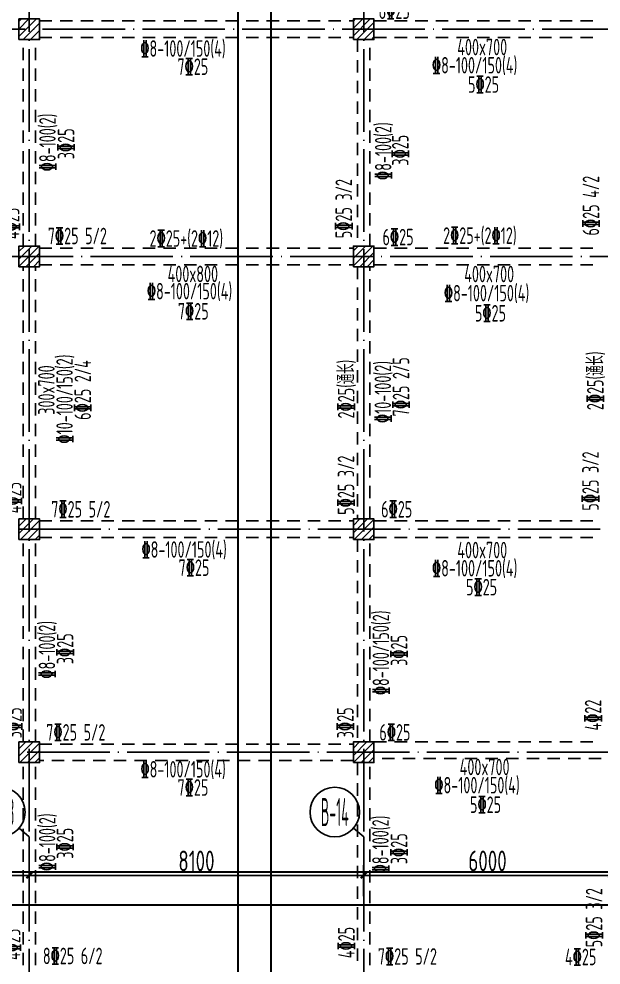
# Model space of a CAD drawing. Header units: millimetres. Extents: x 64473 to 386235, y 427387 to 703525.
# Drawn here: x 272996 to 287096, y 583845 to 606745 of the extents above; entities that cross this region are included whole.
import ezdxf
from ezdxf.enums import TextEntityAlignment as Align

# ---------------------------------------------------------------- set-up
doc = ezdxf.new("R2010")
doc.units = ezdxf.units.MM
doc.header["$LTSCALE"] = 100
doc.header["$PDMODE"] = 35
doc.header["$PDSIZE"] = 200
doc.linetypes.add('3', pattern=[5, 3, -2])
doc.linetypes.add('DOTE', pattern=[2.42, 2, -0.2, 0.02, -0.2])
for name, color, linetype in [('B-TEXT', 7, 'Continuous'), ('COLU', 7, 'Continuous'), ('h后浇带', 51, 'Continuous'), ('h斜线-柱', 7, 'Continuous'), ('L-AXIS', 3, 'Continuous'), ('L-dote', 253, 'DOTE'), ('垂直钢筋', 27, 'Continuous'), ('梁虚线', 4, '3'), ('水平钢筋', 30, 'Continuous')]:
    doc.layers.add(name, color=color, linetype=linetype)
doc.styles.add('_TCH_AXIS', font='tssdeng.shx', dxfattribs={"width": 0.7, "bigfont": 'tssdchn.shx'})
doc.styles.add('COMPLEX', font='tssdeng.shx', dxfattribs={"width": 0.7, "bigfont": 'tssdchn.shx'})
doc.styles.get("Standard").update_dxf_attribs({"font": 'tssdeng.shx', "width": 0.7, "bigfont": 'tssdchn.shx'})
doc.styles.add('TSSD_Dimension', font='Tssdeng.shx', dxfattribs={"width": 0.7, "bigfont": 'tssdchn.shx'})
doc.dimstyles.new('TSSD_100_100$0', dxfattribs={"dimtxt": 300, "dimasz": 100, "dimexe": 250, "dimexo": 250, "dimgap": 100, "dimtad": 1, "dimdec": 0, "dimzin": 0, "dimdsep": 46, "dimtxsty": 'TSSD_Dimension', "dimblk": '_tsdbk', "dimblk1": '_tsdbk', "dimblk2": '_tsdbk', "dimsah": 1, "dimcen": 0, "dimclrt": 7, "dimadec": 0, "dimazin": 0, "dimtfac": 1, "dimtdec": 0, "dimtix": 1, "dimtmove": 2, "dimatfit": 3, "dimldrblk": '_tsdbk', "dimfxl": 1, "dimtolj": 1, "dimtzin": 0, "dimarcsym": 0})
pattern_1 = [(45, (-467527.32, -323147.44), (-89.802561, 89.802561), [])]

# ---------------------------------------------------------------- blocks, each defined once
blk = doc.blocks.new('_tsdbk')
blk.add_line((-1, 0), (0, 0))
at = {"const_width": 0.5}
blk.add_lwpolyline([(-0.7, -0.7), (0.7, 0.7)], dxfattribs=at)
blk = doc.blocks.new('*D58')
at = {"layer": 'Defpoints', "color": 0}
for p in [(273246, 586016), (265146, 585265), (273246, 585265)]:
    blk.add_point(p, dxfattribs=at)
at = {"layer": 'L-AXIS', "color": 0, "lineweight": -2}
for p, q in [((265146, 585515), (265146, 586266)), ((273246, 585515), (273246, 586266)), ((265246, 586016), (273146, 586016))]:
    blk.add_line(p, q, dxfattribs=at)
at = {"layer": 'L-AXIS', "color": 0, "lineweight": -2, "xscale": 100, "yscale": 100, "zscale": 100, "rotation": 180}
blk.add_blockref('_tsdbk', (265146, 586016), dxfattribs=at)
at = {"layer": 'L-AXIS', "color": 0, "lineweight": -2, "xscale": 100, "yscale": 100, "zscale": 100}
blk.add_blockref('_tsdbk', (273246, 586016), dxfattribs=at)
at = {"layer": 'L-AXIS', "color": 7, "insert": (269716, 586366), "char_height": 500, "attachment_point": 5, "style": 'TSSD_Dimension'}
blk.add_mtext('\\A1;8100', dxfattribs=at)
blk = doc.blocks.new('*D546')
at = {"layer": 'Defpoints', "color": 0}
for p in [(281346, 586016), (273246, 585265), (281346, 585265)]:
    blk.add_point(p, dxfattribs=at)
at = {"layer": 'L-AXIS', "color": 0, "lineweight": -2}
for p, q in [((273246, 585515), (273246, 586266)), ((281346, 585515), (281346, 586266)), ((273346, 586016), (281246, 586016))]:
    blk.add_line(p, q, dxfattribs=at)
at = {"layer": 'L-AXIS', "color": 0, "lineweight": -2, "xscale": 100, "yscale": 100, "zscale": 100, "rotation": 180}
blk.add_blockref('_tsdbk', (273246, 586016), dxfattribs=at)
at = {"layer": 'L-AXIS', "color": 0, "lineweight": -2, "xscale": 100, "yscale": 100, "zscale": 100}
blk.add_blockref('_tsdbk', (281346, 586016), dxfattribs=at)
at = {"layer": 'L-AXIS', "color": 7, "insert": (277296, 586366), "char_height": 500, "attachment_point": 5, "style": 'TSSD_Dimension'}
blk.add_mtext('\\A1;8100', dxfattribs=at)
blk = doc.blocks.new('_AXISO')
blk.add_circle((0, 0), 0.5)
at = {"layer": 'B-TEXT', "style": 'COMPLEX', "width": 1.450893}
blk.add_attdef('A', text='', height=0.56, dxfattribs=at).set_placement((0.249375, -0.28), (0.749375, -0.28), align=Align.FIT)
blk = doc.blocks.new('*D547')
at = {"layer": 'Defpoints', "color": 0}
for p in [(287346, 586016), (281346, 585265), (287346, 585265)]:
    blk.add_point(p, dxfattribs=at)
at = {"layer": 'L-AXIS', "color": 0, "lineweight": -2}
for p, q in [((281346, 585515), (281346, 586266)), ((287346, 585515), (287346, 586266)), ((281446, 586016), (287246, 586016))]:
    blk.add_line(p, q, dxfattribs=at)
at = {"layer": 'L-AXIS', "color": 0, "lineweight": -2, "xscale": 100, "yscale": 100, "zscale": 100, "rotation": 180}
blk.add_blockref('_tsdbk', (281346, 586016), dxfattribs=at)
at = {"layer": 'L-AXIS', "color": 0, "lineweight": -2, "xscale": 100, "yscale": 100, "zscale": 100}
blk.add_blockref('_tsdbk', (287346, 586016), dxfattribs=at)
at = {"layer": 'L-AXIS', "color": 7, "insert": (284346, 586366), "char_height": 500, "attachment_point": 5, "style": 'TSSD_Dimension'}
blk.add_mtext('\\A1;6000', dxfattribs=at)
blk = doc.blocks.new('后浇带现场')
at = {"color": 6, "lineweight": 30}
for points in [[(760007, 730049), (760007, 673430), (717757, 673430), (717757, 730049)], [(759207, 730049), (759207, 674230), (718557, 674230), (718557, 730049)], [(806265, 663346), (787754, 674230), (759207, 674230), (759207, 625070)], [(805860, 662656), (787536, 673430), (760007, 673430), (760007, 625070)]]:
    blk.add_lwpolyline(points, dxfattribs=at)
at = {"layer": 'h后浇带', "color": 1}
for p, q in [((759207, 651530), (759207, 730049)), ((760007, 730049), (760007, 651530)), ((662168, 674230), (787754, 674230)), ((662200, 673430), (787536, 673430))]:
    blk.add_line(p, q, dxfattribs=at)

msp = doc.modelspace()

# ---------------------------------------------------------------- hatches: boundary and pattern name
at = {"layer": 'h斜线-柱'}
h = msp.add_hatch(dxfattribs=at)
h.set_pattern_fill('ANSI31', color=256, scale=40, style=0)
h.set_pattern_definition(pattern_1)
h.paths.add_polyline_path([(272996.5, 606244.7), (273496.5, 606244.7), (273496.5, 606744.7), (272996.5, 606744.7)])
h = msp.add_hatch(dxfattribs=at)
h.set_pattern_fill('ANSI31', color=256, scale=40, style=0)
h.set_pattern_definition(pattern_1)
h.paths.add_polyline_path([(281096.5, 606244.7), (281596.5, 606244.7), (281596.5, 606744.7), (281096.5, 606744.7)])
h = msp.add_hatch(dxfattribs=at)
h.set_pattern_fill('ANSI31', color=256, scale=40, style=0)
h.set_pattern_definition(pattern_1)
h.paths.add_polyline_path([(272996.5, 600744.7), (273496.5, 600744.7), (273496.5, 601244.7), (272996.5, 601244.7)])
h = msp.add_hatch(dxfattribs=at)
h.set_pattern_fill('ANSI31', color=256, scale=40, style=0)
h.set_pattern_definition(pattern_1)
h.paths.add_polyline_path([(281096.5, 600744.7), (281596.5, 600744.7), (281596.5, 601244.7), (281096.5, 601244.7)])
h = msp.add_hatch(dxfattribs=at)
h.set_pattern_fill('ANSI31', color=256, scale=40, style=0)
h.set_pattern_definition(pattern_1)
h.paths.add_polyline_path([(272996.5, 594144.7), (273496.5, 594144.7), (273496.5, 594644.7), (272996.5, 594644.7)])
h = msp.add_hatch(dxfattribs=at)
h.set_pattern_fill('ANSI31', color=256, scale=40, style=0)
h.set_pattern_definition(pattern_1)
h.paths.add_polyline_path([(281096.5, 594144.7), (281596.5, 594144.7), (281596.5, 594644.7), (281096.5, 594644.7)])
h = msp.add_hatch(dxfattribs=at)
h.set_pattern_fill('ANSI31', color=256, scale=40, style=0)
h.set_pattern_definition(pattern_1)
h.paths.add_polyline_path([(272996.5, 588744.7), (273496.5, 588744.7), (273496.5, 589244.7), (272996.5, 589244.7)])
h = msp.add_hatch(dxfattribs=at)
h.set_pattern_fill('ANSI31', color=256, scale=40, style=0)
h.set_pattern_definition(pattern_1)
h.paths.add_polyline_path([(281096.5, 588744.7), (281596.5, 588744.7), (281596.5, 589244.7), (281096.5, 589244.7)])

# ---------------------------------------------------------------- linework, layer by layer
at = {"layer": 'COLU'}
for points in [[(272996.5, 606244.7), (273496.5, 606244.7), (273496.5, 606744.7), (272996.5, 606744.7)], [(281096.5, 606244.7), (281596.5, 606244.7), (281596.5, 606744.7), (281096.5, 606744.7)], [(272996.5, 600744.7), (273496.5, 600744.7), (273496.5, 601244.7), (272996.5, 601244.7)], [(281096.5, 600744.7), (281596.5, 600744.7), (281596.5, 601244.7), (281096.5, 601244.7)], [(272996.5, 594144.7), (273496.5, 594144.7), (273496.5, 594644.7), (272996.5, 594644.7)], [(281096.5, 594144.7), (281596.5, 594144.7), (281596.5, 594644.7), (281096.5, 594644.7)], [(272996.5, 588744.7), (273496.5, 588744.7), (273496.5, 589244.7), (272996.5, 589244.7)], [(281096.5, 588744.7), (281596.5, 588744.7), (281596.5, 589244.7), (281096.5, 589244.7)]]:
    msp.add_lwpolyline(points, close=True, dxfattribs=at)
at = {"layer": 'L-AXIS'}
for p, q in [((273246.5, 586948.1), (273002, 587157.6)), ((281346.5, 586948.1), (281102, 587157.6)), ((273246.5, 586948.1), (273246.5, 585264.6)), ((281346.5, 586948.1), (281346.5, 585264.6))]:
    msp.add_line(p, q, dxfattribs=at)
at = {"layer": 'L-dote', "ltscale": 10}
for p, q in [((273246.5, 651994.7), (273246.5, 532994.7)), ((281346.5, 651994.7), (281346.5, 538994.7)), ((234846.5, 606494.7), (301196.5, 606494.7)), ((240846.5, 600994.7), (301196.5, 600994.7)), ((193117.8, 594394.7), (306846.5, 594394.7)), ((193334.6, 588994.7), (307651.9, 588994.7))]:
    msp.add_line(p, q, dxfattribs=at)
at = {"layer": '梁虚线'}
for p, q in [((273496.5, 606694.7), (281096.5, 606694.7)), ((281596.5, 606694.7), (287096.5, 606694.7)), ((273096.5, 601244.7), (273096.5, 606244.7)), ((273396.5, 601244.7), (273396.5, 606244.7)), ((273496.5, 606294.7), (281096.5, 606294.7)), ((281196.5, 606244.7), (281196.5, 601244.7)), ((281496.5, 601244.7), (281496.5, 606244.7)), ((281596.5, 606294.7), (287096.5, 606294.7)), ((273496.5, 601194.7), (281096.5, 601194.7)), ((281596.5, 601194.7), (287096.5, 601194.7)), ((273096.5, 594644.7), (273096.5, 600744.7)), ((273396.5, 594644.7), (273396.5, 600744.7)), ((273496.5, 600794.7), (281096.5, 600794.7)), ((281196.5, 600744.7), (281196.5, 594644.7)), ((281496.5, 594644.7), (281496.5, 600744.7)), ((281596.5, 600794.7), (287096.5, 600794.7)), ((273496.5, 594594.7), (281096.5, 594594.7)), ((281596.5, 594594.7), (287096.5, 594594.7)), ((273096.5, 589244.7), (273096.5, 594144.7)), ((273396.5, 589244.7), (273396.5, 594144.7)), ((273496.5, 594194.7), (281096.5, 594194.7)), ((281196.5, 594144.7), (281196.5, 589244.7)), ((281496.5, 589244.7), (281496.5, 594144.7)), ((281596.5, 594194.7), (287096.5, 594194.7)), ((281596.5, 589244.7), (287096.5, 589244.7)), ((273496.5, 589194.7), (281096.5, 589194.7)), ((281096.5, 588794.7), (273496.5, 588794.7)), ((287096.5, 588844.7), (281596.5, 588844.7)), ((273096.5, 583844.7), (273096.5, 588744.7)), ((273396.5, 583844.7), (273396.5, 588744.7)), ((281196.5, 588744.7), (281196.5, 583844.7)), ((281496.5, 583844.7), (281496.5, 588744.7))]:
    msp.add_line(p, q, dxfattribs=at)

# ---------------------------------------------------------------- block references
at = {"color": 3, "lineweight": 30}
msp.add_blockref('后浇带现场', (-480910.3, -88135.4), dxfattribs=at)
at = {"layer": 'L-AXIS'}
ref = msp.add_blockref('_AXISO', (272546.5, 587548.1), dxfattribs=dict(at, xscale=1199.999999999997, yscale=1200, zscale=1200, rotation=359.9996457873818))
ref.add_attrib('A', 'B-13', dxfattribs={"color": 7, "height": 678.82, "rotation": 359.99965, "style": '_TCH_AXIS', "width": 0.272727}).set_placement((272207.1, 587208.7), (272885.9, 587208.7), align=Align.FIT)
ref = msp.add_blockref('_AXISO', (280646.5, 587548.1), dxfattribs=dict(at, xscale=1199.999999999997, yscale=1200, zscale=1200, rotation=359.9996457873818))
ref.add_attrib('A', 'B-14', dxfattribs={"color": 7, "height": 678.82, "rotation": 359.99965, "style": '_TCH_AXIS', "width": 0.265823}).set_placement((280307.1, 587208.7), (280985.9, 587208.7), align=Align.FIT)

# ---------------------------------------------------------------- texts
at = {"layer": '垂直钢筋', "color": 0, "width": 0.65}
for s, p in [('%%1328-100(2)', (273887.8, 603056.2)), ('%%1328-100(2)', (282018.5, 602846.1)), ('3%%13325', (274338.4, 603348.2)), ('3%%13325', (282433.2, 603192.4)), ('5%%13325 3/2', (281063.8, 601436.3)), ('6%%13325 4/2', (287051.3, 601502.8)), ('4%%13325', (273008.8, 601415.1)), ('2%%13325(通长)', (287155.5, 597275.2)), ('%%13210-100/150(2)', (274302.4, 596465)), ('6%%13325 2/4', (274742.4, 597041)), ('2%%13325(通长)', (281122, 597074.4)), ('%%13210-100(2)', (282010.2, 596962.8)), ('7%%13325 2/5', (282450.2, 597124.1)), ('300x700', (273862.4, 597164.7)), ('5%%13325 3/2', (281116.9, 594741.9)), ('5%%13325 3/2', (287039.4, 594842.4)), ('4%%13325', (273056.6, 594779.2)), ('%%1328-100/150(2)', (281962.5, 590376.1)), ('%%1328-100(2)', (273874.8, 590777.6)), ('3%%13325', (274315.3, 591126.8)), ('3%%13325', (282402.7, 591085.7)), ('3%%13325', (273067.2, 589333.9)), ('3%%13325', (281102.2, 589333.9)), ('%%1328-100(2)', (273879.9, 586117.9)), ('%%1328-100(2)', (281952.5, 586064.4)), ('3%%13325', (274312.8, 586419.1)), ('3%%13325', (282402.7, 586286.4)), ('4%%13325', (273032, 583968.6)), ('4%%13325', (281127, 584010.2))]:
    msp.add_text(s, height=400, rotation=90, dxfattribs=at).set_placement(p)
at = {"layer": '垂直钢筋', "color": 1, "width": 0.65}
for s, p in [('4%%13322', (287102.6, 589520.9)), ('5%%13325 3/2', (287126.8, 584274.7))]:
    msp.add_text(s, height=400, rotation=90, dxfattribs=at).set_placement(p)
at = {"layer": '水平钢筋', "color": 0, "width": 0.65}
for s, p in [('6%%13325', (281711.3, 606743.8)), ('%%1328-100/150(4)', (275936.4, 605828.7)), ('400x700', (283613.4, 605864)), ('7%%13325', (276835.9, 605388.7)), ('%%1328-100/150(4)', (282999.9, 605424)), ('5%%13325', (283873.6, 604956.8)), ('7%%13325 5/2', (273695.6, 601291.4)), ('2%%13325+(2%%13212)', (276160.9, 601230.7)), ('6%%13325', (281802.8, 601264.7)), ('2%%13325+(2%%13212)', (283269.4, 601300.8)), ('400x800', (276597.8, 600371.9)), ('400x700', (283781.7, 600370.2)), ('%%1328-100/150(4)', (276095.1, 599955.7)), ('%%1328-100/150(4)', (283289, 599908.2)), ('7%%13325', (276846.4, 599468.8)), ('5%%13325', (284040.3, 599421.3)), ('7%%13325 5/2', (273779.4, 594677.4)), ('6%%13325', (281770.1, 594677.4)), ('%%1328-100/150(4)', (275964.3, 593703)), ('400x700', (283614.5, 593689.3)), ('7%%13325', (276863.9, 593263)), ('%%1328-100/150(4)', (283001, 593249.3)), ('5%%13325', (283826.2, 592791.9)), ('7%%13325 5/2', (273657.9, 589277.4)), ('6%%13325', (281726.7, 589277.4)), ('%%1328-100/150(4)', (275939.8, 588383.6)), ('400x700', (283671.4, 588439.4)), ('7%%13325', (276839.4, 587943.6)), ('%%1328-100/150(4)', (283057.9, 587999.4)), ('5%%13325', (283921.9, 587526.2)), ('8%%13325 6/2', (273577.3, 583865.6)), ('7%%13325 5/2', (281689.2, 583853.7)), ('4%%13325', (286222.7, 583841.2))]:
    msp.add_text(s, height=400, dxfattribs=at).set_placement(p)

# ---------------------------------------------------------------- dimensions: what is measured, and where the dimension line sits
at = {"layer": 'L-AXIS'}
dim = msp.add_linear_dim(base=(273246.5, 586016.3), p1=(265146.5, 585264.6), p2=(273246.5, 585264.6), dimstyle='TSSD_100_100$0', override={"dimtxt": 500}, dxfattribs=at)
dim.commit()
dim.dimension.update_dxf_attribs({"geometry": '*D58', "text_midpoint": (269716.5, 586366.3), "dimtype": 160})
for base, p1, p2, picture, middle in [((281346.5, 586016.3), (273246.5, 585264.6), (281346.5, 585264.6), '*D546', (277296.5, 586366.3)), ((287346.5, 586016.3), (281346.5, 585264.6), (287346.5, 585264.6), '*D547', (284346.5, 586366.3))]:
    dim = msp.add_linear_dim(base=base, p1=p1, p2=p2, dimstyle='TSSD_100_100$0', override={"dimtxt": 500}, dxfattribs=at)
    dim.commit()
    dim.dimension.update_dxf_attribs({"geometry": picture, "text_midpoint": middle})

doc.saveas('drawing.dxf')
